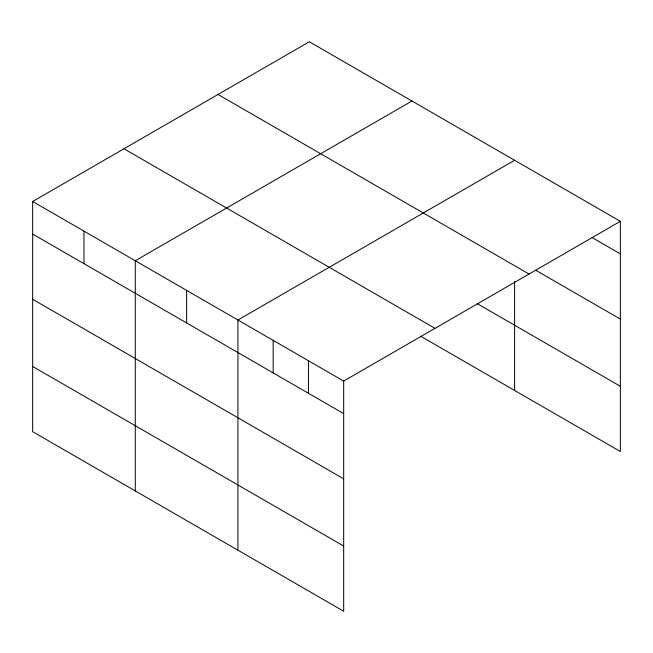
<?xml version="1.0" encoding="UTF-8"?>
<svg xmlns="http://www.w3.org/2000/svg" width="653" height="653" viewBox="0 0 653 653"><rect width="100%" height="100%" fill="white"/><g stroke="black" fill="none" stroke-linecap="round" stroke-linejoin="round"><path stroke-width="0.98" d="M32.65 201.491L343.674 381.066L343.674 611.241L32.65 431.674L32.65 201.491L309.326 41.759L620.35 221.326L620.35 451.509L420.663 336.213M411.961 101.019L135.285 260.751L135.285 490.934M514.605 160.271L237.929 320.011L237.929 550.185M343.674 381.066L620.35 221.326M592.149 237.594L620.35 253.878M535.754 270.252L620.35 319.097M218.02 94.473L529.044 274.04M477.196 303.637L620.35 386.29M123.956 148.778L434.98 328.353M32.65 234.043L343.674 413.61M32.65 299.262L343.674 478.829M32.65 366.455L343.674 546.022M514.605 281.459L514.605 390.453M308.428 360.709L308.428 393.261M273.174 340.36L273.174 372.912M186.611 290.381L186.611 322.925M83.968 231.121L83.968 263.673"/></g></svg>
